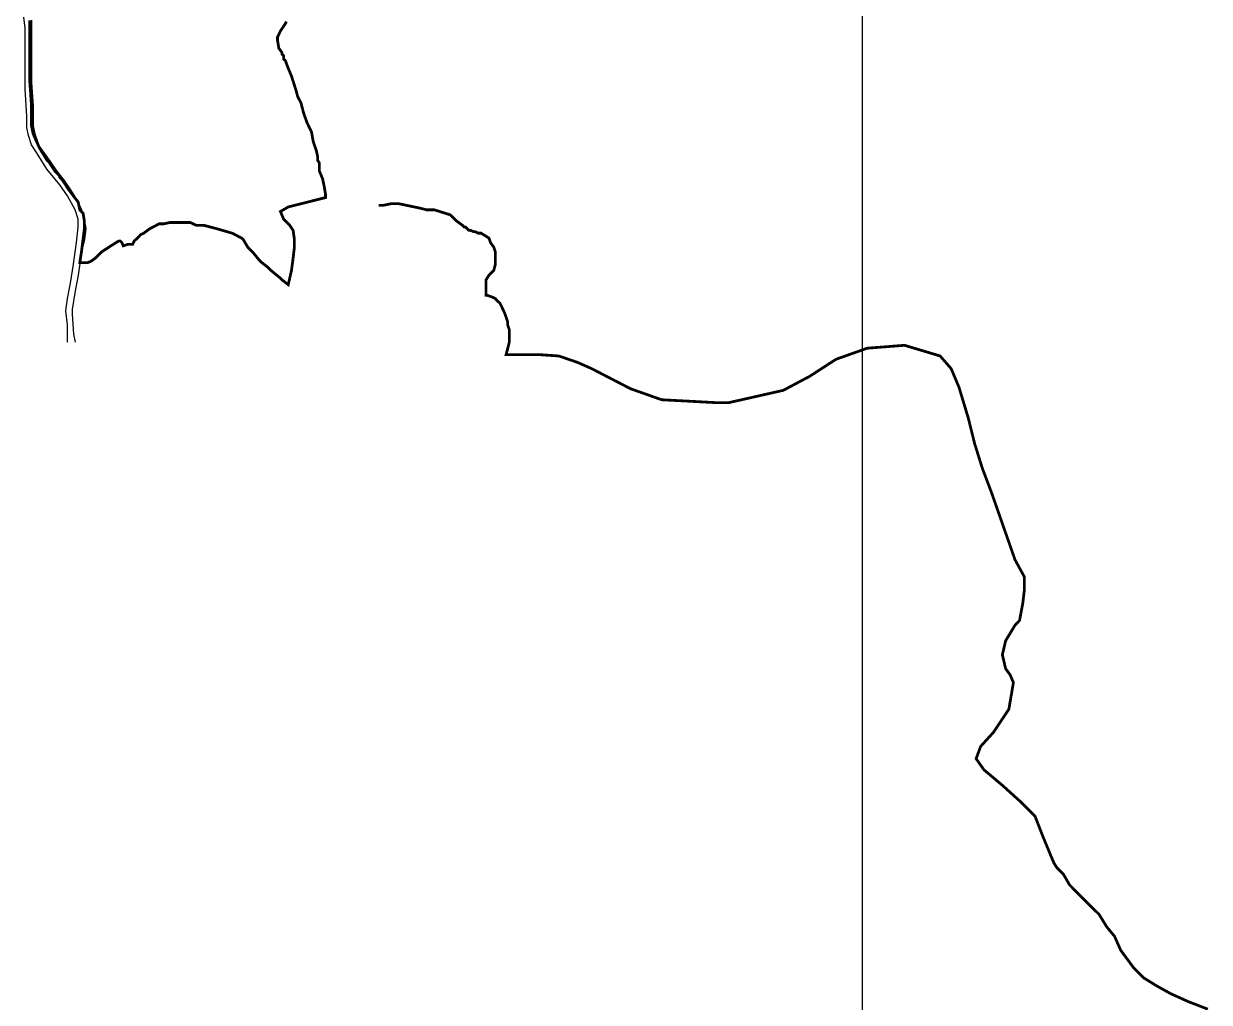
# Model space of a CAD drawing. Header units: millimetres. Extents: x -3588 to 75209, y -3737 to 38254.
# Drawn here: x 3373 to 4406, y 6800 to 7652 of the extents above; entities that cross this region are included whole.
import ezdxf

# ---------------------------------------------------------------- set-up
doc = ezdxf.new("R2010")
doc.units = ezdxf.units.MM
doc.layers.add('P', color=253, linetype='Continuous')

msp = doc.modelspace()

# ---------------------------------------------------------------- linework, layer by layer
at = {"layer": 'P'}
for points, const_width in [([(4103.38, -520.269), (4103.38, 8805.959)], 1.2), ([(3602.032, 7654.22), (3596.67, 7646.042), (3594.126, 7640.664), (3594.126, 7637.848), (3595.262, 7631.078), (3598.079, 7627.125), (3598.079, 7625.717), (3599.503, 7624.293), (3599.503, 7622.884), (3599.503, 7621.476), (3600.911, 7620.34), (3603.44, 7613.57), (3606.273, 7606.801), (3610.226, 7594.382), (3611.634, 7589.004), (3614.451, 7583.643), (3616.995, 7574.057), (3619.828, 7566.151), (3623.765, 7557.957), (3625.189, 7549.779), (3628.006, 7541.585), (3629.142, 7536.224), (3629.142, 7533.408), (3630.55, 7530.863), (3630.55, 7524.093), (3633.367, 7517.308), (3634.775, 7510.538), (3635.912, 7503.769), (3635.912, 7500.936), (3603.44, 7492.758), (3596.67, 7488.805), (3599.503, 7482.02), (3604.864, 7476.658), (3607.681, 7472.433), (3608.817, 7464.528), (3608.817, 7457.742), (3607.681, 7448.156), (3606.273, 7437.417), (3603.44, 7424.998), (3598.079, 7429.239), (3596.67, 7430.648), (3588.493, 7437.417), (3585.948, 7439.962), (3580.587, 7444.203), (3579.178, 7445.323), (3572.393, 7453.517), (3568.168, 7457.742), (3564.215, 7464.528), (3562.791, 7465.648), (3557.429, 7468.48), (3554.613, 7469.889), (3541.058, 7473.842), (3530.335, 7476.658), (3523.565, 7476.658), (3518.204, 7479.203), (3513.963, 7479.203), (3504.649, 7479.203), (3500.408, 7479.203), (3495.047, 7478.067), (3491.094, 7478.067), (3482.916, 7473.842), (3477.555, 7469.889), (3474.722, 7468.48), (3472.178, 7465.648), (3469.361, 7463.119), (3467.953, 7460.287), (3465.408, 7460.287), (3464, 7460.287), (3459.759, 7458.878), (3458.638, 7461.695), (3457.23, 7463.119), (3455.806, 7463.119), (3449.036, 7458.878), (3440.842, 7453.517), (3435.481, 7448.156), (3431.528, 7445.323), (3428.711, 7444.203), (3421.942, 7444.203), (3423.35, 7453.517), (3424.759, 7464.528), (3425.895, 7473.842), (3425.895, 7480.611), (3424.759, 7487.381), (3421.942, 7490.214), (3420.518, 7496.983), (3412.34, 7507.706), (3406.978, 7515.9), (3404.434, 7518.716), (3404.434, 7519.852), (3400.193, 7524.093), (3394.832, 7532.271), (3393.423, 7533.408), (3386.654, 7544.418), (3381.292, 7556.549), (3379.868, 7563.319), (3379.868, 7580.827), (3378.46, 7601.151), (3378.46, 7612.162), (3378.46, 7624.293), (3378.46, 7635.031), (3378.46, 7655.356)], 2.417), ([(3596.67, 7430.648), (3588.493, 7437.417), (3585.948, 7439.962), (3580.587, 7444.203), (3579.178, 7445.323), (3572.393, 7453.517), (3568.168, 7457.742), (3564.215, 7464.528), (3562.791, 7465.648), (3557.429, 7468.48), (3554.613, 7469.889), (3541.058, 7473.842), (3530.335, 7476.658), (3523.565, 7476.658), (3518.204, 7479.203), (3513.963, 7479.203), (3504.649, 7479.203), (3500.408, 7479.203), (3495.047, 7478.067), (3491.094, 7478.067), (3482.916, 7473.842), (3477.555, 7469.889), (3474.722, 7468.48), (3472.178, 7465.648), (3469.361, 7463.119), (3467.953, 7460.287), (3465.408, 7460.287), (3464, 7460.287), (3459.759, 7458.878), (3458.638, 7461.695), (3457.23, 7463.119), (3455.806, 7463.119), (3449.036, 7458.878), (3440.842, 7453.517), (3435.481, 7448.156), (3431.528, 7445.323), (3428.711, 7444.203), (3421.942, 7444.203), (3423.35, 7453.517), (3424.759, 7464.528), (3425.895, 7473.842), (3425.895, 7480.611), (3424.759, 7487.381), (3421.942, 7490.214), (3420.518, 7496.983), (3412.34, 7507.706), (3406.978, 7515.9), (3404.434, 7518.716), (3404.434, 7519.852), (3400.193, 7524.093), (3394.832, 7532.271), (3393.423, 7533.408), (3386.654, 7544.418), (3381.292, 7556.549), (3379.868, 7563.319), (3379.868, 7580.827), (3378.46, 7601.151), (3378.46, 7612.162), (3378.46, 7624.293), (3378.46, 7635.031), (3378.46, 7655.356)], 1.2), ([(3602.032, 7654.22), (3596.67, 7646.042), (3594.126, 7640.664), (3594.126, 7637.848), (3595.262, 7631.078), (3598.079, 7627.125), (3598.079, 7625.717), (3599.503, 7624.293), (3599.503, 7622.884), (3599.503, 7621.476), (3600.911, 7620.34), (3603.44, 7613.57), (3606.273, 7606.801), (3610.226, 7594.382), (3611.634, 7589.004), (3614.451, 7583.643), (3616.995, 7574.057), (3619.828, 7566.151), (3623.765, 7557.957), (3625.189, 7549.779), (3628.006, 7541.585), (3629.142, 7536.224), (3629.142, 7533.408), (3630.55, 7530.863), (3630.55, 7524.093), (3633.367, 7517.308), (3634.775, 7510.538), (3635.912, 7503.769), (3635.912, 7500.936), (3603.44, 7492.758), (3596.67, 7488.805), (3599.503, 7482.02), (3604.864, 7476.658), (3607.681, 7472.433), (3608.817, 7464.528), (3608.817, 7457.742), (3607.681, 7448.156), (3606.273, 7437.417), (3603.44, 7424.998), (3598.079, 7429.239), (3596.67, 7430.648)], 1.2), ([(3682.21, 7494.166), (3686.163, 7494.166), (3692.933, 7495.575), (3699.702, 7495.575), (3706.488, 7494.166), (3713.257, 7492.758), (3718.619, 7491.622), (3723.98, 7490.214), (3730.766, 7490.214), (3744.305, 7485.973), (3745.713, 7484.852), (3749.954, 7480.611), (3755.315, 7476.658), (3756.724, 7475.25), (3757.86, 7475.25), (3760.676, 7472.433), (3762.101, 7472.433), (3764.629, 7471.297), (3766.038, 7471.297), (3768.87, 7469.889), (3771.415, 7469.889), (3778.185, 7465.648), (3779.593, 7461.695), (3782.426, 7457.742), (3783.834, 7453.517), (3783.834, 7446.731), (3783.834, 7442.795), (3782.426, 7437.417), (3778.185, 7433.192), (3775.64, 7429.239), (3775.64, 7421.045), (3775.64, 7415.684), (3777.048, 7415.684), (3781.001, 7414.276), (3783.834, 7412.868), (3784.954, 7411.459), (3787.787, 7408.915), (3789.195, 7406.082), (3791.74, 7400.721), (3793.148, 7396.768), (3794.556, 7392.543), (3794.556, 7389.998), (3795.965, 7385.757), (3795.965, 7377.579), (3795.965, 7375.035), (3793.148, 7364.024), (3823.075, 7364.024), (3839.159, 7362.904), (3855.531, 7357.255), (3867.661, 7351.893), (3901.541, 7334.385), (3928.635, 7324.783), (3976.07, 7322.255), (3987.081, 7322.255), (4034.5, 7332.977), (4057.369, 7345.108), (4080.511, 7360.071), (4107.621, 7369.674), (4140.077, 7372.218), (4171.124, 7362.904), (4180.726, 7351.893), (4187.496, 7335.794), (4195.689, 7308.699), (4201.051, 7286.966), (4207.82, 7265.233), (4216.014, 7243.484), (4236.339, 7185.343), (4244.517, 7170.379), (4244.517, 7159.657), (4243.108, 7147.51), (4240.292, 7132.547), (4236.339, 7128.322), (4228.145, 7114.766), (4225.328, 7102.636), (4228.145, 7090.489), (4232.098, 7085.128), (4234.931, 7078.358), (4230.978, 7055.201), (4217.422, 7034.876), (4206.412, 7022.745), (4202.459, 7012.023), (4209.245, 7002.42), (4225.328, 6988.865), (4240.292, 6975.326), (4253.831, 6961.771), (4260.616, 6944.263), (4267.386, 6927.891), (4270.219, 6921.122), (4272.747, 6917.169), (4278.397, 6911.519), (4283.758, 6902.205), (4294.48, 6891.195), (4301.266, 6884.425), (4309.444, 6876.519), (4316.229, 6865.509), (4322.999, 6857.315), (4328.36, 6845.184), (4339.371, 6830.22), (4348.685, 6820.906), (4359.695, 6814.137), (4371.842, 6807.351), (4386.79, 6800.582), (4404.298, 6793.812)], 2.417)]:
    msp.add_lwpolyline(points, dxfattribs=dict(at, const_width=const_width))
for points in [[(3411.203, 7375.035), (3411.203, 7389.998), (3409.795, 7402.145), (3411.203, 7412.868), (3413.748, 7426.407), (3416.581, 7442.795), (3419.109, 7461.695), (3420.518, 7475.25), (3420.518, 7482.02), (3417.989, 7490.214), (3411.203, 7502.344), (3404.434, 7511.947), (3393.423, 7525.502), (3384.109, 7540.177), (3379.868, 7546.947), (3377.34, 7555.141), (3375.931, 7561.91), (3375.931, 7571.512), (3374.507, 7595.79), (3374.507, 7618.931), (3374.507, 7648.57), (3373.099, 7658.173)], [(3379.868, 7655.356), (3379.868, 7635.031), (3379.868, 7624.293), (3379.868, 7612.162), (3379.868, 7601.151), (3381.292, 7580.827), (3381.292, 7563.319), (3382.701, 7556.549), (3386.654, 7545.826), (3396.256, 7532.271), (3401.617, 7524.093), (3408.387, 7515.9), (3413.748, 7507.706), (3420.518, 7496.983), (3423.35, 7490.214), (3424.759, 7487.381), (3425.895, 7480.611), (3427.303, 7473.842), (3425.895, 7464.528), (3423.35, 7453.517), (3420.518, 7433.192), (3417.989, 7419.637), (3415.156, 7403.553), (3415.156, 7399.312), (3416.581, 7381.82), (3417.989, 7375.035)]]:
    msp.add_lwpolyline(points, dxfattribs=at)

doc.saveas('drawing.dxf')
